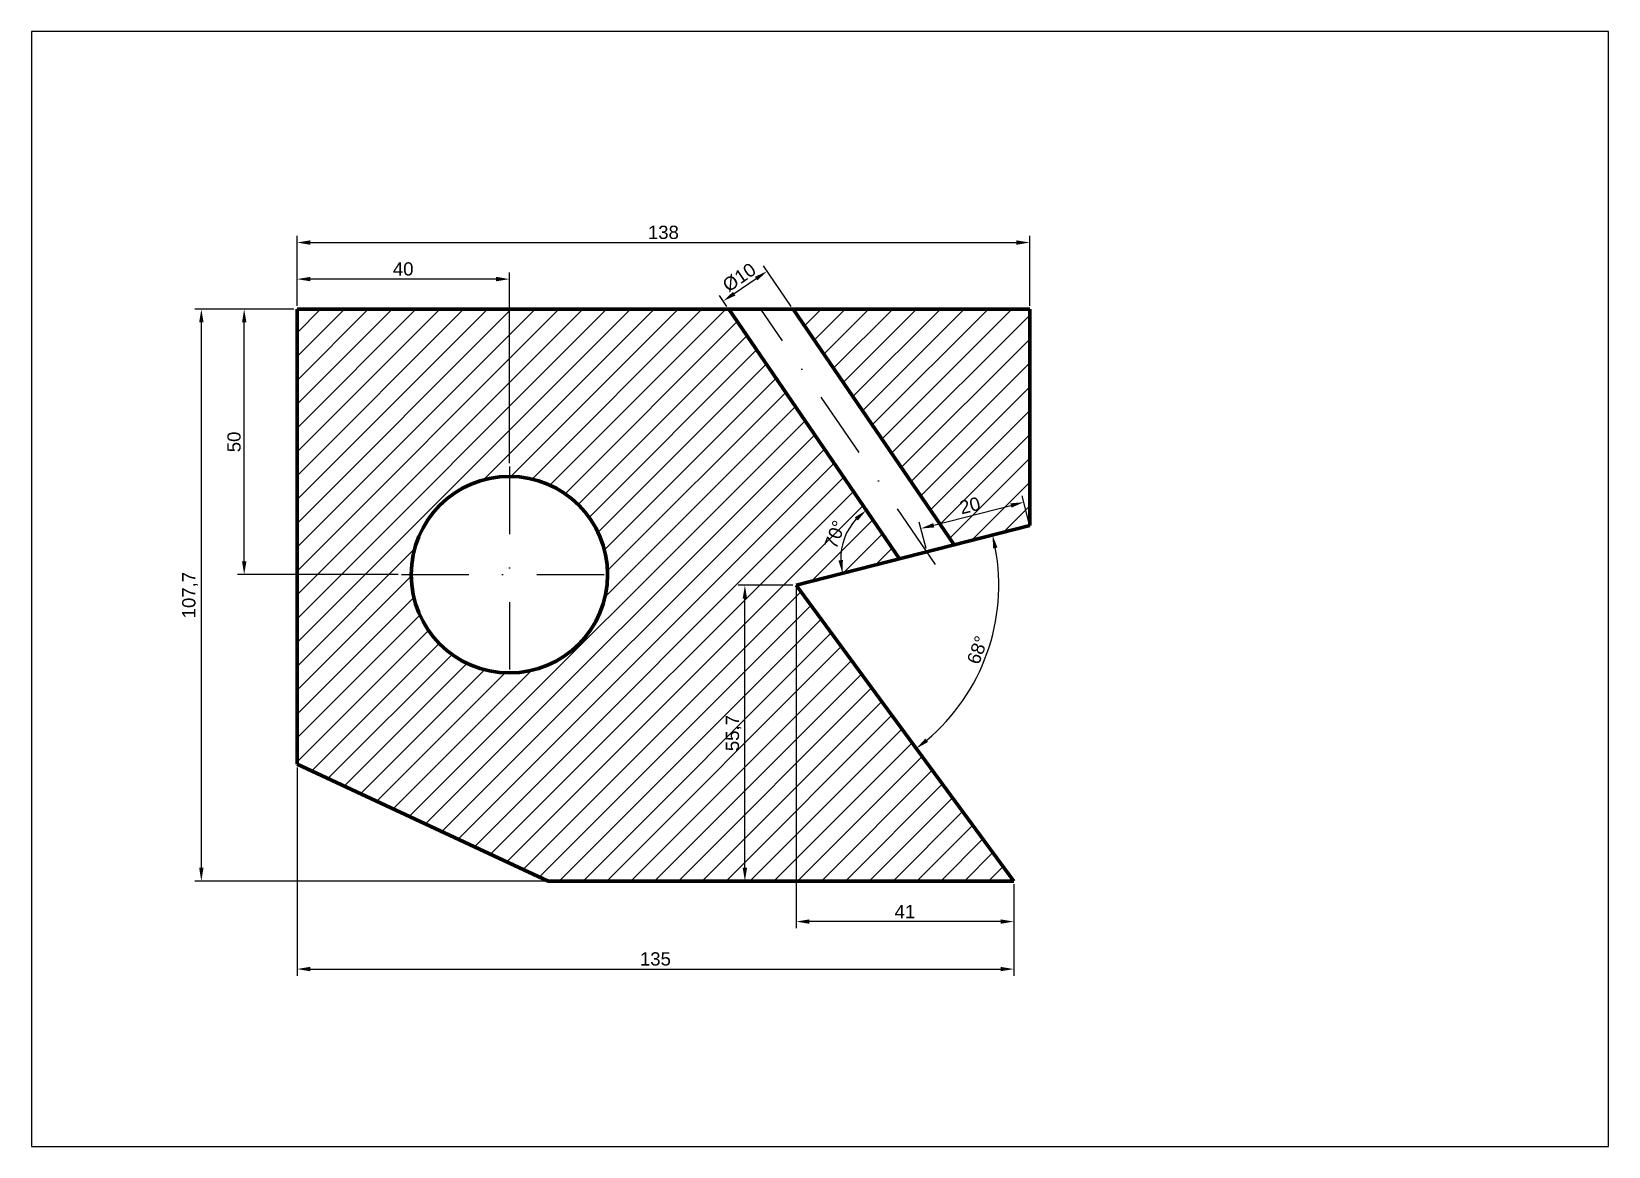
# Model space of a CAD drawing. Header units: millimetres. Extents: x 0 to 297, y 0 to 210.
import ezdxf

# ---------------------------------------------------------------- set-up
doc = ezdxf.new("R2010")
doc.units = ezdxf.units.MM
doc.linetypes.add('KRESKAKROPKA', pattern=[25.4, 12.7, -6.35, 0, -6.35])
doc.layers.add('grube', color=7, linetype='Continuous', lineweight=70)
for name, color, linetype in [('kreskowane', 162, 'Continuous'), ('osie', 94, 'KRESKAKROPKA'), ('wymiar', 14, 'Continuous')]:
    doc.layers.add(name, color=color, linetype=linetype)
doc.styles.get("Standard").update_dxf_attribs({"font": 'arial.ttf'})
doc.dimstyles.new('ISO-25', dxfattribs={"dimtxt": 2.5, "dimasz": 2.5, "dimexe": 1.25, "dimexo": 0.625, "dimtad": 1, "dimtxsty": 'Standard', "dimcen": 2.5, "dimadec": 0, "dimazin": 0, "dimtfac": 1, "dimtmove": 0, "dimatfit": 3, "dimfxl": 1, "dimarcsym": 0})

# ---------------------------------------------------------------- blocks, each defined once
blk = doc.blocks.new('*D8')
at = {"layer": 'Defpoints', "color": 0, "transparency": 16777216}
for p in [(110.82, 187.7), (154.11, 116.6), (188, 116.96), (163.47, 110.68), (144, 105.7)]:
    blk.add_point(p, dxfattribs=at)
at = {"layer": 'wymiar', "color": 0, "lineweight": -2, "transparency": 16777216}
blk.add_arc((163.47, 110.68), 11.08, 137.3161, 181.3964, dxfattribs=at)
at = {"layer": 'wymiar', "color": 0, "transparency": 16777216}
for points in [[(155.06, 118.51), (155.6, 117.88), (157.22, 119.83)], [(152.81, 110.47), (151.98, 110.36), (152.74, 107.94)]]:
    blk.add_solid(points, dxfattribs=at)
at = {"layer": 'wymiar', "color": 0, "transparency": 16777216, "insert": (151.33, 115.26), "char_height": 2.5, "attachment_point": 5, "rotation": 69.3563}
blk.add_mtext('70°', dxfattribs=at)
blk = doc.blocks.new('*D9')
at = {"layer": 'Defpoints', "color": 0, "transparency": 16777216}
for p in [(186.88, 121.35), (188, 116.96), (168.62, 112)]:
    blk.add_point(p, dxfattribs=at)
at = {"layer": 'wymiar', "color": 0, "lineweight": -2, "transparency": 16777216}
for p, q in [((187.85, 117.57), (186.57, 122.56)), ((169.92, 117.01), (184.46, 120.73)), ((168.47, 112.61), (167.19, 117.6))]:
    blk.add_line(p, q, dxfattribs=at)
at = {"layer": 'wymiar', "color": 0, "transparency": 16777216}
for points in [[(184.35, 121.13), (184.56, 120.32), (186.88, 121.35)], [(169.82, 117.41), (170.03, 116.6), (167.5, 116.39)]]:
    blk.add_solid(points, dxfattribs=at)
at = {"layer": 'wymiar', "color": 0, "transparency": 16777216, "insert": (176.72, 120.71), "char_height": 2.5, "attachment_point": 5, "rotation": 14.3563}
blk.add_mtext('20', dxfattribs=at)
blk = doc.blocks.new('*D11')
at = {"layer": 'Defpoints', "color": 0, "transparency": 16777216}
for p in [(134.35, 105.7), (144, 105.7), (97.3, 50)]:
    blk.add_point(p, dxfattribs=at)
at = {"layer": 'wymiar', "color": 0, "lineweight": -2, "transparency": 16777216}
for p, q in [((143.38, 105.7), (133.1, 105.7)), ((134.35, 52.5), (134.35, 103.2))]:
    blk.add_line(p, q, dxfattribs=at)
at = {"layer": 'wymiar', "color": 0, "transparency": 16777216}
for points in [[(133.94, 103.2), (134.77, 103.2), (134.35, 105.7)], [(133.94, 52.5), (134.77, 52.5), (134.35, 50)]]:
    blk.add_solid(points, dxfattribs=at)
at = {"layer": 'wymiar', "color": 0, "transparency": 16777216, "insert": (132.23, 77.85), "char_height": 2.5, "attachment_point": 5, "rotation": 90}
blk.add_mtext('55,7', dxfattribs=at)
blk = doc.blocks.new('*D12')
at = {"layer": 'Defpoints', "color": 0, "transparency": 16777216}
for p in [(144, 105.7), (185, 50), (144, 42.36)]:
    blk.add_point(p, dxfattribs=at)
at = {"layer": 'wymiar', "color": 0, "lineweight": -2, "transparency": 16777216}
for p, q in [((144, 105.08), (144, 41.11)), ((185, 49.38), (185, 41.11)), ((182.5, 42.36), (146.5, 42.36))]:
    blk.add_line(p, q, dxfattribs=at)
at = {"layer": 'wymiar', "color": 0, "transparency": 16777216}
for points in [[(146.5, 42.77), (146.5, 41.94), (144, 42.36)], [(182.5, 42.77), (182.5, 41.94), (185, 42.36)]]:
    blk.add_solid(points, dxfattribs=at)
at = {"layer": 'wymiar', "color": 0, "transparency": 16777216, "insert": (164.5, 44.24), "char_height": 2.5, "attachment_point": 5}
blk.add_mtext('41', dxfattribs=at)
blk = doc.blocks.new('*D14')
at = {"layer": 'Defpoints', "color": 0, "transparency": 16777216}
for p in [(188, 116.96), (144, 105.7), (144, 105.7), (176.73, 86.05), (185, 50)]:
    blk.add_point(p, dxfattribs=at)
at = {"layer": 'wymiar', "color": 0, "lineweight": -2, "transparency": 16777216}
blk.add_arc((144, 105.7), 38.17, 310.1091, 10.6034, dxfattribs=at)
at = {"layer": 'wymiar', "color": 0, "transparency": 16777216}
for points in [[(181.12, 112.63), (181.93, 112.81), (180.98, 115.17)], [(168.85, 76.18), (168.34, 76.83), (166.63, 74.96)]]:
    blk.add_solid(points, dxfattribs=at)
at = {"layer": 'wymiar', "color": 0, "transparency": 16777216, "insert": (178.16, 93.51), "char_height": 2.5, "attachment_point": 5, "rotation": 70.3563}
blk.add_mtext('68°', dxfattribs=at)
blk = doc.blocks.new('*D15')
at = {"layer": 'Defpoints', "color": 0, "transparency": 16777216}
for p in [(138.54, 164.87), (131.33, 157.7), (143.44, 157.7)]:
    blk.add_point(p, dxfattribs=at)
at = {"layer": 'wymiar', "color": 0, "lineweight": -2, "transparency": 16777216}
for p, q in [((132.35, 160.64), (136.48, 163.46)), ((143.09, 158.22), (137.83, 165.9)), ((130.98, 158.22), (129.58, 160.26))]:
    blk.add_line(p, q, dxfattribs=at)
at = {"layer": 'wymiar', "color": 0, "transparency": 16777216}
for points in [[(136.24, 163.8), (136.71, 163.12), (138.54, 164.87)], [(132.11, 160.98), (132.58, 160.29), (130.28, 159.23)]]:
    blk.add_solid(points, dxfattribs=at)
at = {"layer": 'wymiar', "color": 0, "transparency": 16777216, "insert": (133.3, 163.68), "char_height": 2.5, "attachment_point": 5, "rotation": 34.3563}
blk.add_mtext('%%c10', dxfattribs=at)
blk = doc.blocks.new('*D19')
at = {"layer": 'Defpoints', "color": 0, "transparency": 16777216}
for p in [(31.98, 157.7), (50, 157.7), (97.3, 50)]:
    blk.add_point(p, dxfattribs=at)
at = {"layer": 'wymiar', "color": 0, "lineweight": -2, "transparency": 16777216}
for p, q in [((49.38, 157.7), (30.73, 157.7)), ((31.98, 52.5), (31.98, 155.2)), ((96.68, 50), (30.73, 50))]:
    blk.add_line(p, q, dxfattribs=at)
at = {"layer": 'wymiar', "color": 0, "transparency": 16777216}
for points in [[(31.57, 155.2), (32.4, 155.2), (31.98, 157.7)], [(31.57, 52.5), (32.4, 52.5), (31.98, 50)]]:
    blk.add_solid(points, dxfattribs=at)
at = {"layer": 'wymiar', "color": 0, "transparency": 16777216, "insert": (29.85, 103.85), "char_height": 2.5, "attachment_point": 5, "rotation": 90}
blk.add_mtext('107,7', dxfattribs=at)
blk = doc.blocks.new('*D23')
at = {"layer": 'Defpoints', "color": 0, "transparency": 16777216}
for p in [(50, 72), (185, 50), (185, 33.41)]:
    blk.add_point(p, dxfattribs=at)
at = {"layer": 'wymiar', "color": 0, "lineweight": -2, "transparency": 16777216}
for p, q in [((50, 71.38), (50, 32.16)), ((185, 49.38), (185, 32.16)), ((52.5, 33.41), (182.5, 33.41))]:
    blk.add_line(p, q, dxfattribs=at)
at = {"layer": 'wymiar', "color": 0, "transparency": 16777216}
for points in [[(52.5, 33.83), (52.5, 33), (50, 33.41)], [(182.5, 33.83), (182.5, 33), (185, 33.41)]]:
    blk.add_solid(points, dxfattribs=at)
at = {"layer": 'wymiar', "color": 0, "transparency": 16777216, "insert": (117.5, 35.31), "char_height": 2.5, "attachment_point": 5}
blk.add_mtext('135', dxfattribs=at)
blk = doc.blocks.new('*D24')
at = {"layer": 'Defpoints', "color": 0, "transparency": 16777216}
for p in [(40.05, 157.7), (50, 157.7), (69.65, 107.7)]:
    blk.add_point(p, dxfattribs=at)
at = {"layer": 'wymiar', "color": 0, "lineweight": -2, "transparency": 16777216}
for p, q in [((49.38, 157.7), (38.8, 157.7)), ((40.05, 110.2), (40.05, 155.2)), ((69.03, 107.7), (38.8, 107.7))]:
    blk.add_line(p, q, dxfattribs=at)
at = {"layer": 'wymiar', "color": 0, "transparency": 16777216}
for points in [[(39.64, 155.2), (40.47, 155.2), (40.05, 157.7)], [(39.64, 110.2), (40.47, 110.2), (40.05, 107.7)]]:
    blk.add_solid(points, dxfattribs=at)
at = {"layer": 'wymiar', "color": 0, "transparency": 16777216, "insert": (38.15, 132.7), "char_height": 2.5, "attachment_point": 5, "rotation": 90}
blk.add_mtext('50', dxfattribs=at)
blk = doc.blocks.new('*D25')
at = {"layer": 'Defpoints', "color": 0, "transparency": 16777216}
for p in [(50, 163.37), (50, 157.7), (90, 128.05)]:
    blk.add_point(p, dxfattribs=at)
at = {"layer": 'wymiar', "color": 0, "lineweight": -2, "transparency": 16777216}
for p, q in [((50, 158.32), (50, 164.62)), ((87.5, 163.37), (52.5, 163.37)), ((90, 128.68), (90, 164.62))]:
    blk.add_line(p, q, dxfattribs=at)
at = {"layer": 'wymiar', "color": 0, "transparency": 16777216}
for points in [[(52.5, 163.79), (52.5, 162.96), (50, 163.37)], [(87.5, 163.79), (87.5, 162.96), (90, 163.37)]]:
    blk.add_solid(points, dxfattribs=at)
at = {"layer": 'wymiar', "color": 0, "transparency": 16777216, "insert": (70, 165.27), "char_height": 2.5, "attachment_point": 5}
blk.add_mtext('40', dxfattribs=at)
blk = doc.blocks.new('*D26')
at = {"layer": 'Defpoints', "color": 0, "transparency": 16777216}
for p in [(188, 170.26), (50, 157.7), (188, 157.7)]:
    blk.add_point(p, dxfattribs=at)
at = {"layer": 'wymiar', "color": 0, "lineweight": -2, "transparency": 16777216}
for p, q in [((50, 158.32), (50, 171.51)), ((52.5, 170.26), (185.5, 170.26)), ((188, 158.32), (188, 171.51))]:
    blk.add_line(p, q, dxfattribs=at)
at = {"layer": 'wymiar', "color": 0, "transparency": 16777216}
for points in [[(52.5, 170.67), (52.5, 169.84), (50, 170.26)], [(185.5, 170.67), (185.5, 169.84), (188, 170.26)]]:
    blk.add_solid(points, dxfattribs=at)
at = {"layer": 'wymiar', "color": 0, "transparency": 16777216, "insert": (119, 172.16), "char_height": 2.5, "attachment_point": 5}
blk.add_mtext('138', dxfattribs=at)

msp = doc.modelspace()

# ---------------------------------------------------------------- hatches: boundary and pattern name
at = {"layer": 'kreskowane'}
h = msp.add_hatch(dxfattribs=at)
h.set_pattern_fill('ANSI31', color=256)
h.paths.add_polyline_path([(131.329, 157.7), (50, 157.7), (50, 72), (97.3, 50), (185, 50), (144, 105.7), (163.47, 110.683)])
h.paths.add_polyline_path([(108.5, 107.7, -1), (71.5, 107.7, -1)], flags=16)
h.paths.add_polyline_path([(188, 157.7), (143.443, 157.7), (173.779, 113.322), (188, 116.961)])
h.paths.add_polyline_path([(152.618, 111.317), (154.921, 117.429), (150.1, 119.246), (147.797, 113.134)], flags=24)
h.paths.add_polyline_path([(134.599, 73.833), (134.599, 81.881), (129.447, 81.881), (129.447, 73.833)], flags=24)
h.paths.add_polyline_path([(174.907, 117.563), (179.881, 118.836), (178.604, 123.827), (173.63, 122.554)], flags=24)

# ---------------------------------------------------------------- linework, layer by layer
msp.add_lwpolyline([(0, 0), (297, 0), (297, 210), (0, 210)], close=True)
at = {"layer": 'grube'}
for p, q in [((50, 72), (50, 157.7)), ((50, 157.7), (188, 157.7)), ((163.47, 110.683), (131.329, 157.7)), ((173.779, 113.322), (143.443, 157.7)), ((188, 157.7), (188, 116.961)), ((144, 105.7), (188, 116.961)), ((185, 50), (144, 105.7)), ((50, 72), (97.3, 50)), ((185, 50), (97.3, 50))]:
    msp.add_line(p, q, dxfattribs=at)
msp.add_circle((90, 107.7), 18.5, dxfattribs=at)
at = {"layer": 'osie'}
for p, q in [((170.248, 109.628), (137.386, 157.7)), ((90, 128.05), (90, 87.35)), ((69.65, 107.7), (110.35, 107.7))]:
    msp.add_line(p, q, dxfattribs=at)

# ---------------------------------------------------------------- dimensions: what is measured, and where the dimension line sits
at = {"layer": 'wymiar'}
for base, line1, line2, picture, middle in [((154.109, 116.603), ((163.47, 110.683), (110.822, 187.7)), ((144, 105.7), (188, 116.961)), '*D8', (151.326, 115.258)), ((176.73, 86.052), ((144, 105.7), (188, 116.961)), ((185, 50), (144, 105.7)), '*D14', (178.162, 93.506))]:
    dim = msp.add_angular_dim_2l(base=base, line1=line1, line2=line2, dimstyle='ISO-25', dxfattribs=at)
    dim.commit()
    dim.dimension.update_dxf_attribs({"geometry": picture, "text_midpoint": middle})
for base, p1, p2, picture, middle in [((188, 170.257), (50, 157.7), (188, 157.7), '*D26', (119, 172.159)), ((50, 163.372), (90, 128.05), (50, 157.7), '*D25', (70, 165.274)), ((144, 42.358), (185, 50), (144, 105.7), '*D12', (164.5, 44.238)), ((185, 33.413), (50, 72), (185, 50), '*D23', (117.5, 35.315))]:
    dim = msp.add_linear_dim(base=base, p1=p1, p2=p2, dimstyle='ISO-25', dxfattribs=at)
    dim.commit()
    dim.dimension.update_dxf_attribs({"geometry": picture, "text_midpoint": middle})
dim = msp.add_linear_dim(base=(138.54, 164.871), p1=(131.329, 157.7), p2=(143.443, 157.7), angle=214.35627, text='%%c<>', dimstyle='ISO-25', dxfattribs=at)
dim.commit()
dim.dimension.update_dxf_attribs({"geometry": '*D15', "text_midpoint": (133.3, 163.677)})
for base, p1, picture, middle in [((31.982, 157.7), (97.3, 50), '*D19', (29.855, 103.85)), ((40.053, 157.7), (69.65, 107.7), '*D24', (38.152, 132.7))]:
    dim = msp.add_linear_dim(base=base, p1=p1, p2=(50, 157.7), angle=90, dimstyle='ISO-25', dxfattribs=at)
    dim.commit()
    dim.dimension.update_dxf_attribs({"geometry": picture, "text_midpoint": middle})
dim = msp.add_aligned_dim(p1=(168.625, 112.002), p2=(188, 116.961), distance=4.527, dimstyle='ISO-25', dxfattribs=at)
dim.commit()
dim.dimension.update_dxf_attribs({"geometry": '*D9', "text_midpoint": (176.718, 120.71)})
dim = msp.add_linear_dim(base=(134.354, 105.7), p1=(97.3, 50), p2=(144, 105.7), angle=90, dimstyle='ISO-25', override={"dimse1": 1, "dimse2": 0}, dxfattribs=at)
dim.commit()
dim.dimension.update_dxf_attribs({"geometry": '*D11', "text_midpoint": (132.231, 77.85)})

doc.saveas('drawing.dxf')
